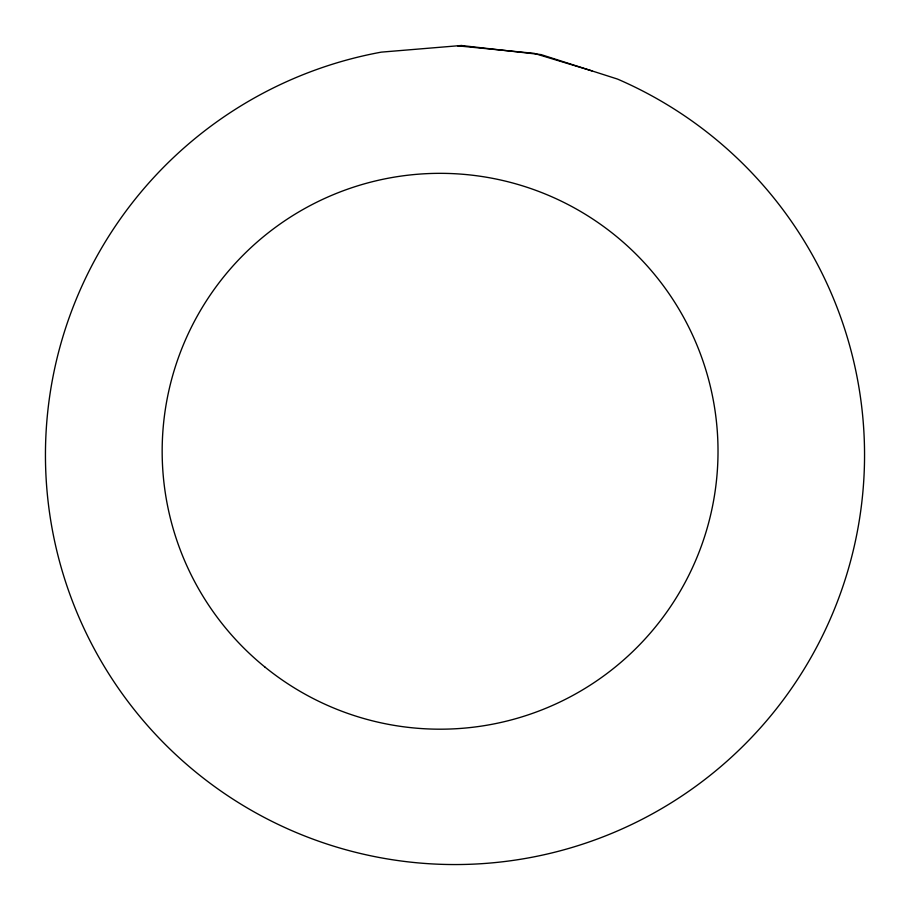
<?xml version="1.0" encoding="UTF-8"?>
<svg xmlns="http://www.w3.org/2000/svg" width="910" height="910" viewBox="0 0 910 910"><rect width="100%" height="100%" fill="white"/><g stroke="black" fill="none" stroke-linecap="round" stroke-linejoin="round"><path stroke-width="1.36" d="M457.525 45.819L534.17 53.36L591.909 70.878M461.325 45.5L381.313 52.132A409.546 409.546 0 0 0 97.199 654.279A409.546 409.546 0 0 0 758.712 729.752A409.546 409.546 0 0 0 617.549 79.09L541.086 54.6L461.325 45.5M264.924 667.041A277.925 277.925 0 0 0 714.543 495.063A277.925 277.925 0 0 0 340.795 191.68A277.925 277.925 0 0 0 264.924 667.041"/></g></svg>
